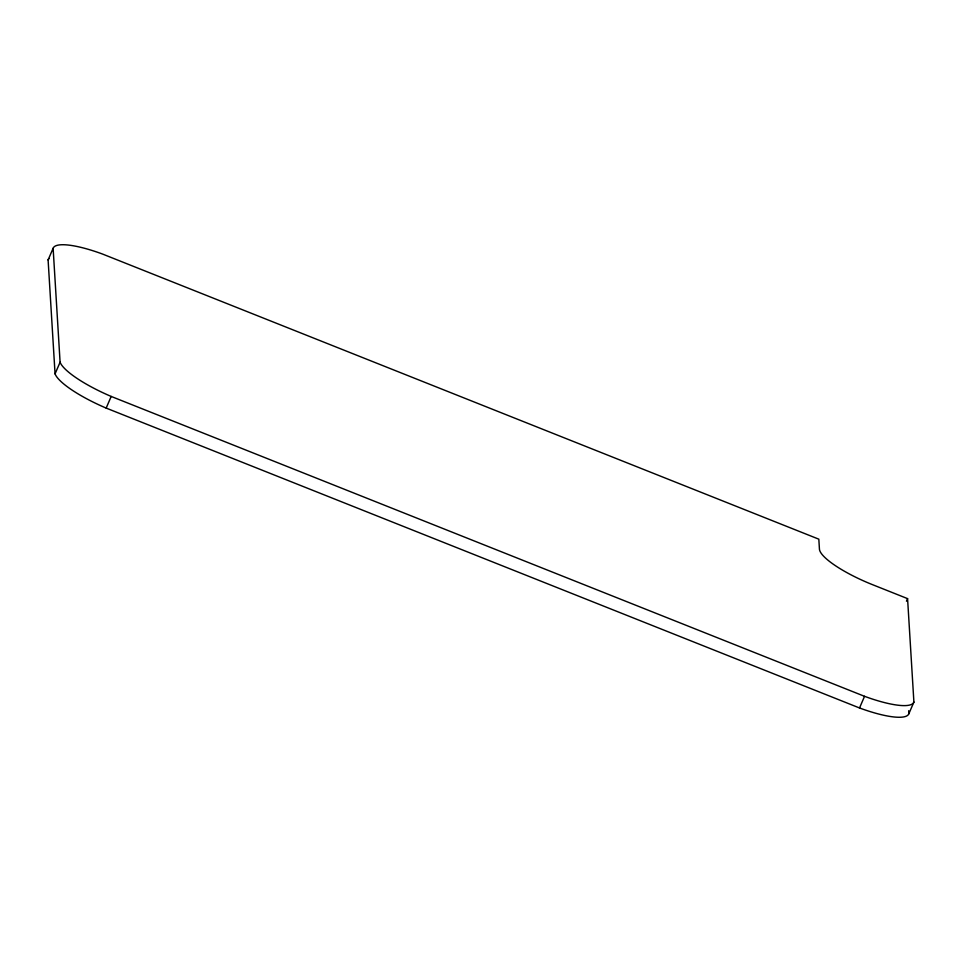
<?xml version="1.0" encoding="UTF-8"?>
<svg xmlns="http://www.w3.org/2000/svg" width="962" height="962" viewBox="0 0 962 962"><rect width="100%" height="100%" fill="white"/><g stroke="black" fill="none" stroke-linecap="round" stroke-linejoin="round"><path stroke-width="1.44" d="M48.1 259.932L53.126 248.28A61.219 14.43 23.3 0 1 102.477 254.028L818.83 539.177L819.432 549.086A56.65 13.348 23.3 0 0 872.63 584.716L907.575 598.629L913.9 702.068L908.874 713.72A61.219 14.43 23.3 0 1 859.523 707.972L106.169 408.092A61.219 14.43 23.3 0 1 55.062 373.869L48.1 259.932A61.219 14.43 23.3 0 1 49.026 258.562M55.062 373.869L60.089 362.205L53.126 248.28M106.169 408.092L111.183 396.44A61.219 14.43 23.3 0 1 60.089 362.205M859.523 707.972L864.549 696.32A61.219 14.43 23.3 0 0 913.9 702.068M906.457 601.226L907.575 598.629M111.183 396.44L864.549 696.32M908.693 710.726L908.874 713.72"/></g></svg>
